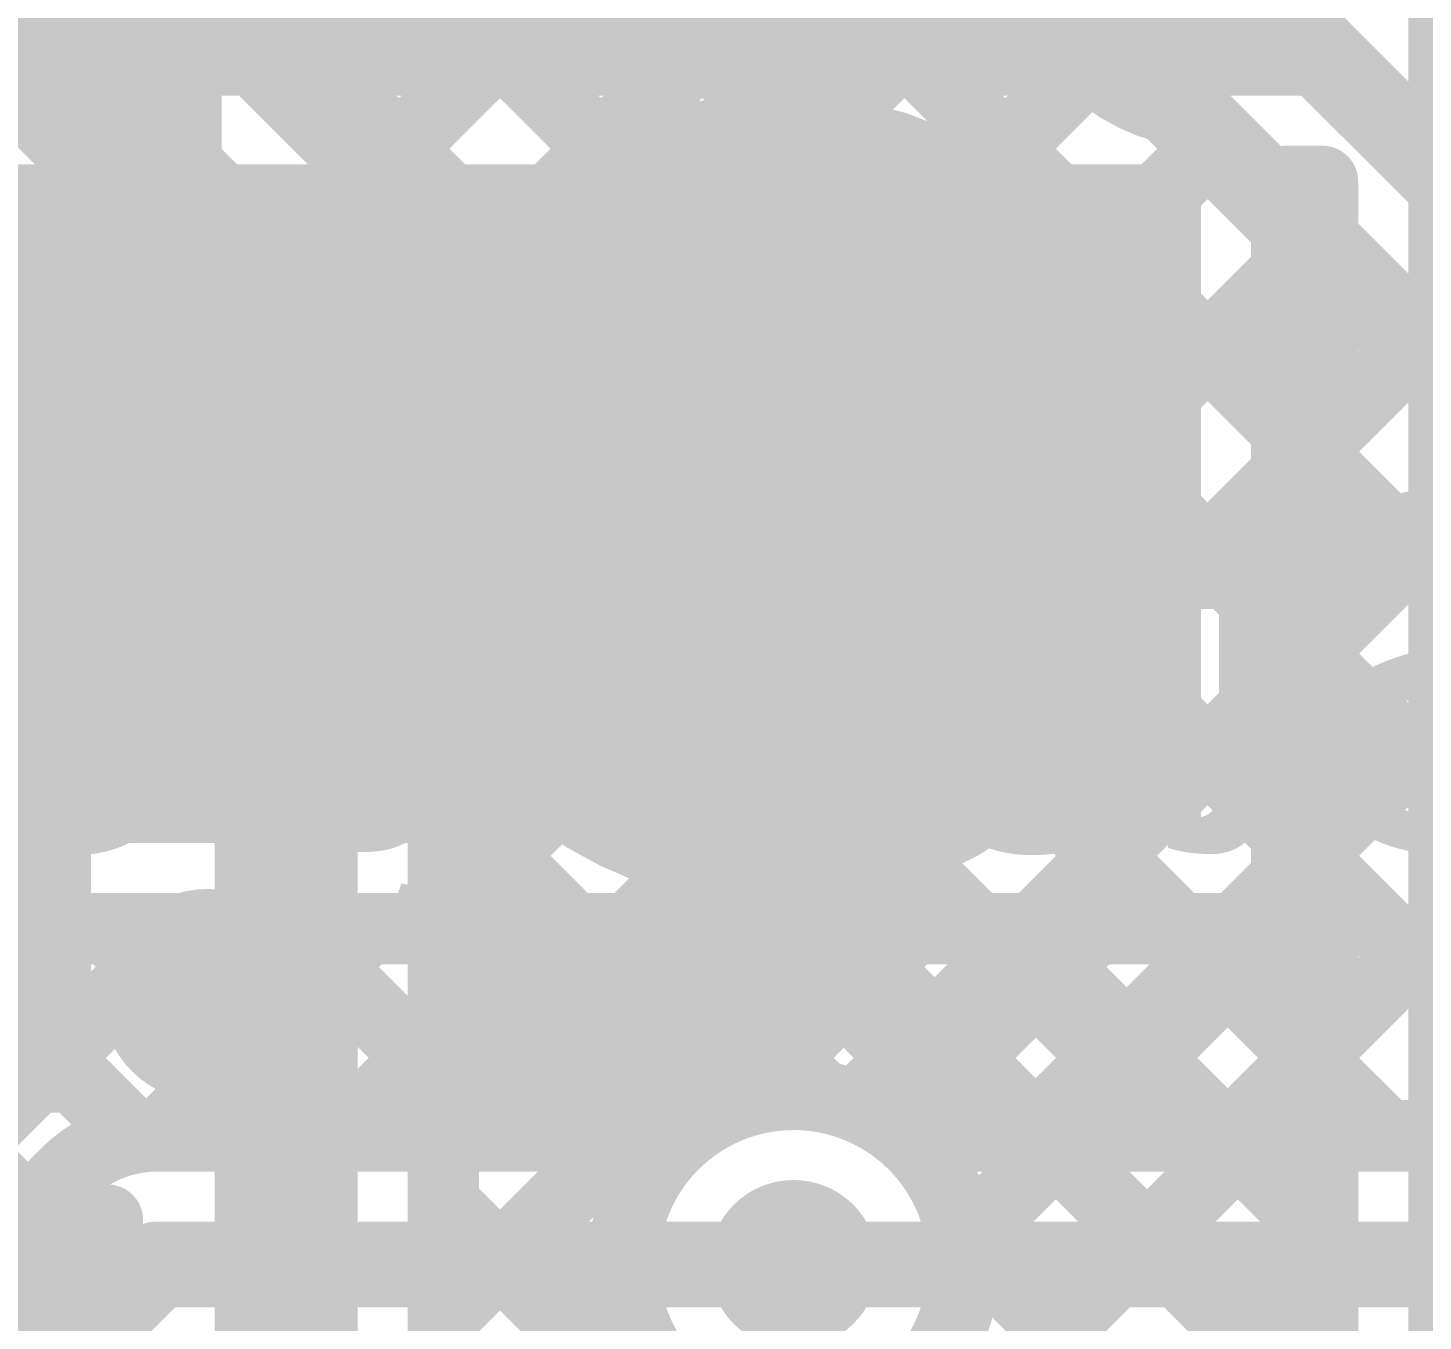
# Model space of a CAD drawing. Header units: millimetres. Extents: x -0.33 to 3.26, y -0.12 to 2.83.
# Drawn here: x 0.2059 to 0.4011, y 0.6331 to 0.8141 of the extents above; entities that cross this region are included whole.
import ezdxf

# ---------------------------------------------------------------- set-up
doc = ezdxf.new("R2010")
doc.units = ezdxf.units.MM
doc.header["$MEASUREMENT"] = 0
for name, color, linetype in [('BottomLayer', 5, 'Continuous'), ('BottomOverlay', 54, 'Continuous'), ('BottomPaste', 16, 'Continuous'), ('BottomSolder', 6, 'Continuous'), ('MultiLayer', 9, 'Continuous'), ('PadHoleLayer', 156, 'Continuous'), ('TopLayer', 1, 'Continuous'), ('TopSolder', 216, 'Continuous'), ('ViaHoleLayer', 16, 'Continuous')]:
    doc.layers.add(name, color=color, linetype=linetype)
doc.styles.add('Agency FB', font='', dxfattribs={"height": 0.2})
doc.styles.get('Agency FB').set_extended_font_data('Agency FB')

# ---------------------------------------------------------------- blocks, each defined once
blk = doc.blocks.new('PS2801C_1_F3_A_B_5')
at = {"layer": 'BottomLayer'}
for points in [[(-0.039374, 0.0677165), (0.039374, 0.0677165), (0.039374, 0.0322835), (-0.039374, 0.0322835)], [(0.236216, 0.0677165), (0.314964, 0.0677165), (0.314964, 0.0322835), (0.236216, 0.0322835)], [(-0.039374, 0.0177165), (0.039374, 0.0177165), (0.039374, -0.0177165), (-0.039374, -0.0177165)], [(0.236216, 0.0177165), (0.314964, 0.0177165), (0.314964, -0.0177165), (0.236216, -0.0177165)]]:
    blk.add_hatch(color=5, dxfattribs=at).paths.add_polyline_path(points)
at = {"layer": 'BottomPaste'}
for points in [[(-0.039374, 0.0677165), (0.039374, 0.0677165), (0.039374, 0.0322835), (-0.039374, 0.0322835)], [(0.236216, 0.0677165), (0.314964, 0.0677165), (0.314964, 0.0322835), (0.236216, 0.0322835)], [(-0.039374, 0.0177165), (0.039374, 0.0177165), (0.039374, -0.0177165), (-0.039374, -0.0177165)], [(0.236216, 0.0177165), (0.314964, 0.0177165), (0.314964, -0.0177165), (0.236216, -0.0177165)]]:
    blk.add_hatch(color=16, dxfattribs=at).paths.add_polyline_path(points)
at = {"layer": 'BottomSolder'}
for points in [[(-0.043374, 0.0717165), (0.043374, 0.0717165), (0.043374, 0.0282835), (-0.043374, 0.0282835)], [(0.232216, 0.0717165), (0.318964, 0.0717165), (0.318964, 0.0282835), (0.232216, 0.0282835)], [(-0.043374, 0.0217165), (0.043374, 0.0217165), (0.043374, -0.0217165), (-0.043374, -0.0217165)], [(0.232216, 0.0217165), (0.318964, 0.0217165), (0.318964, -0.0217165), (0.232216, -0.0217165)]]:
    blk.add_hatch(color=6, dxfattribs=at).paths.add_polyline_path(points)
at = {"layer": 'BottomOverlay', "const_width": 0.01}
for points in [[(0.017, 0.085), (0.259, 0.085)], [(0.017, -0.035), (0.259, -0.035)]]:
    blk.add_lwpolyline(points, dxfattribs=at)
at = {"layer": 'BottomOverlay'}
for points, const_width in [([(0.0145, 0.085, 1), (0.0195, 0.085, 1)], 0.005), ([(0.2565, 0.085, 1), (0.2615, 0.085, 1)], 0.005), ([(-0.0199289, -0.038, 1), (-0.0340711, -0.038, 1)], 0.015748), ([(-0.0380081, -0.038, 1), (-0.0301341, -0.038, 1)], 0.007874), ([(-0.0238659, -0.038, 1), (-0.0159919, -0.038, 1)], 0.007874), ([(0.0145, -0.035, 1), (0.0195, -0.035, 1)], 0.005), ([(0.2565, -0.035, 1), (0.2615, -0.035, 1)], 0.005)]:
    blk.add_lwpolyline(points, format="xyb", close=True, dxfattribs=dict(at, const_width=const_width))
blk = doc.blocks.new('R__0603_B_39')
at = {"layer": 'BottomLayer'}
for points in [[(-0.015, 0.0175), (-0.015, -0.0175), (-0.045, -0.0175), (-0.045, 0.0175)], [(0.045, 0.0175), (0.045, -0.0175), (0.015, -0.0175), (0.015, 0.0175)]]:
    blk.add_hatch(color=5, dxfattribs=at).paths.add_polyline_path(points)
at = {"layer": 'BottomPaste'}
for points in [[(-0.015, 0.0175), (-0.015, -0.0175), (-0.045, -0.0175), (-0.045, 0.0175)], [(0.045, 0.0175), (0.045, -0.0175), (0.015, -0.0175), (0.015, 0.0175)]]:
    blk.add_hatch(color=16, dxfattribs=at).paths.add_polyline_path(points)
at = {"layer": 'BottomSolder'}
for points in [[(-0.011, 0.0215), (-0.011, -0.0215), (-0.049, -0.0215), (-0.049, 0.0215)], [(0.049, 0.0215), (0.049, -0.0215), (0.011, -0.0215), (0.011, 0.0215)]]:
    blk.add_hatch(color=6, dxfattribs=at).paths.add_polyline_path(points)
at = {"layer": 'BottomOverlay', "const_width": 0.01}
for points in [[(-0.052, 0.024), (0.052, 0.024)], [(-0.052, 0.024), (-0.052, -0.024)], [(0.052, 0.024), (0.052, -0.024)], [(-0.052, -0.024), (0.052, -0.024)]]:
    blk.add_lwpolyline(points, dxfattribs=at)
at = {"layer": 'BottomOverlay', "const_width": 0.005}
for points in [[(-0.0545, 0.024, 1), (-0.0495, 0.024, 1)], [(-0.0545, 0.024, 1), (-0.0495, 0.024, 1)], [(0.0495, 0.024, 1), (0.0545, 0.024, 1)], [(0.0495, 0.024, 1), (0.0545, 0.024, 1)], [(-0.0545, -0.024, 1), (-0.0495, -0.024, 1)], [(-0.0545, -0.024, 1), (-0.0495, -0.024, 1)], [(0.0495, -0.024, 1), (0.0545, -0.024, 1)], [(0.0495, -0.024, 1), (0.0545, -0.024, 1)]]:
    blk.add_lwpolyline(points, format="xyb", close=True, dxfattribs=at)
blk = doc.blocks.new('T________B_____12_P___95')
at = {"layer": 'BottomLayer'}
h = blk.add_hatch(color=5, dxfattribs=at)
edge = h.paths.add_edge_path()
edge.add_arc((0.6, 0), 0.04, 0, 360)
at = {"layer": 'BottomSolder'}
h = blk.add_hatch(color=6, dxfattribs=at)
edge = h.paths.add_edge_path()
edge.add_arc((0.6, 0), 0.044, 0, 360)
at = {"layer": 'MultiLayer'}
h = blk.add_hatch(color=9, dxfattribs=at)
edge = h.paths.add_edge_path()
edge.add_arc((0.6, 0), 0.04, 0, 360)
at = {"layer": 'PadHoleLayer'}
h = blk.add_hatch(color=156, dxfattribs=at)
edge = h.paths.add_edge_path()
edge.add_arc((0.6, 0), 0.0275, 0, 360)
at = {"layer": 'TopLayer'}
h = blk.add_hatch(color=1, dxfattribs=at)
edge = h.paths.add_edge_path()
edge.add_arc((0.6, 0), 0.04, 0, 360)
at = {"layer": 'TopSolder'}
h = blk.add_hatch(color=216, dxfattribs=at)
edge = h.paths.add_edge_path()
edge.add_arc((0.6, 0), 0.044, 0, 360)

msp = doc.modelspace()

# ---------------------------------------------------------------- hatches: boundary and pattern name
at = {"layer": 'BottomLayer'}
h = msp.add_hatch(color=5, dxfattribs=at)
edge = h.paths.add_edge_path()
edge.add_arc((0.313, 0.641), 0.011811, 0, 360)
at = {"layer": 'TopLayer'}
for points in [[(0.399, -0.092), (0.49, -0.092), (0.49, 2.286), (0.399, 2.286)], [(0.0199272, 0.8046049), (0.3849272, 0.8046049), (0.3849272, 0.8476049), (0.0199272, 0.8476049)], [(0.022, 0.7), (0.37, 0.7), (0.37, 0.795), (0.022, 0.795)]]:
    msp.add_hatch(color=1, dxfattribs=at).paths.add_polyline_path(points)
h = msp.add_hatch(color=1, dxfattribs=at)
edge = h.paths.add_edge_path()
edge.add_arc((0.313, 0.641), 0.011811, 0, 360)
at = {"layer": 'ViaHoleLayer'}
h = msp.add_hatch(color=16, dxfattribs=at)
edge = h.paths.add_edge_path()
edge.add_arc((0.313, 0.641), 0.0059055, 0, 360)

# ---------------------------------------------------------------- linework, layer by layer
at = {"layer": 'BottomLayer'}
for points, const_width in [([(-0.0800001, 1.050124), (0.2131464, 0.7569775)], 0.01), ([(0.1817259, 0.9298195), (0.3115483, 0.7999971)], 0.01), ([(0.2100102, 0.9298195), (0.4808297, 0.659)], 0.01), ([(0.2538554, 0.7932571), (0.3905983, 0.93)], 0.01), ([(0.263973, 0.7750904), (0.4188826, 0.93)], 0.01), ([(0.165, 0.9182611), (0.2884196, 0.7948415)], 0.01), ([(0.2397133, 0.8073993), (0.3333732, 0.9010592)], 0.01), ([(0.165, 0.8899768), (0.2722739, 0.7827029)], 0.01), ([(0.165, 0.8821126), (0.2575172, 0.7895954)], 0.01), ([(0.143, 0.873), (0.242, 0.774)], 0.02), ([(0.1274828, 0.8574046), (0.22, 0.7648874)], 0.01), ([(0.3168381, 0.7996712), (0.3477727, 0.8306058)], 0.01), ([(0.3945908, 0.8300918), (0.4317996, 0.792883)], 0.01), ([(0.371134, 0.826), (0.4440298, 0.7531042)], 0.012), ([(0.3948838, 0.827706), (0.4514856, 0.7711042)], 0.01), ([(0.3379329, 0.7924817), (0.3544564, 0.8090052)], 0.01), ([(0.3651646, 0.8029494), (0.509114, 0.659)], 0.01), ([(0.369428, 0.8022502), (0.4312782, 0.7404)], 0.01), ([(0.3527434, 0.7790079), (0.3727068, 0.7989713)], 0.01), ([(0.3616766, 0.7596568), (0.386849, 0.7848292)], 0.01), ([(0.242, 0.617), (0.242, 0.774)], 0.02), ([(0.1892915, 0.7569775), (0.2086007, 0.7762867)], 0.01), ([(0.264, 0.7702486), (0.264, 0.774)], 0.01), ([(0.3594689, 0.7291648), (0.4009911, 0.770687)], 0.01), ([(0.22, 0.7569775), (0.22, 0.7648874)], 0.01), ([(0.2175758, 0.7569775), (0.22, 0.7594017)], 0.01), ([(0.1632835, 0.7569775), (0.22, 0.7569775)], 0.01), ([(0.3217381, 0.6631497), (0.4151333, 0.7565449)], 0.01), ([(0.3629971, 0.7485483), (0.4525454, 0.659)], 0.01), ([(0.3458727, 0.659), (0.4292754, 0.7424027)], 0.01), ([(0.374157, 0.659), (0.4502612, 0.7351042)], 0.01), ([(0.4024413, 0.659), (0.4785455, 0.7351042)], 0.01), ([(0.264, 0.6261126), (0.264, 0.7257514)], 0.01), ([(0.3578415, 0.7254196), (0.4242611, 0.659)], 0.01), ([(0.264, 0.7185488), (0.2665183, 0.7210671)], 0.01), ([(0.3457029, 0.7092739), (0.3959768, 0.659)], 0.01), ([(0.264, 0.6902645), (0.2799921, 0.7062566)], 0.01), ([(0.264, 0.7061239), (0.3062807, 0.6638432)], 0.01), ([(0.264, 0.6336959), (0.3298352, 0.6995311)], 0.01), ([(0.3278774, 0.6988151), (0.3676925, 0.659)], 0.01), ([(0.264, 0.6619802), (0.2993432, 0.6973234)], 0.01), ([(0.3015406, 0.6968676), (0.3394082, 0.659)], 0.01), ([(0.264, 0.6778396), (0.2912191, 0.6506205)], 0.01), ([(0.3285873, 0.659), (0.6125442, 0.659)], 0.01), ([(0.264, 0.6495553), (0.3136214, 0.5999339)], 0.01), ([(0.313, 0.641), (0.62, 0.641)], 0.012), ([(0.2743505, 0.6157621), (0.2908503, 0.6322619)], 0.01)]:
    msp.add_lwpolyline(points, dxfattribs=dict(at, const_width=const_width))
at = {"layer": 'BottomLayer', "const_width": 0.01}
for points in [[(0.369428, 0.8022502, -2.188799882959984), (0.3948838, 0.827706)], [(0.264, 0.7702486, -0.8002081988933292), (0.363, 0.748)], [(0.2575172, 0.7895954, -0.1995659928720875), (0.264, 0.774)], [(0.2575563, 0.7895563, -0.198912367379658), (0.264, 0.774)], [(0.363, 0.748, -0.8002081988933292), (0.264, 0.7257514)], [(0.3285873, 0.623, -2.188794087512058), (0.3285873, 0.659)]]:
    msp.add_lwpolyline(points, format="xyb", dxfattribs=at)
at = {"layer": 'BottomLayer'}
for points, const_width in [([(0.2372133, 0.8073993, 1), (0.2422133, 0.8073993, 1)], 0.005), ([(0.3519564, 0.8090052, 1), (0.3569564, 0.8090052, 1)], 0.005), ([(0.3626646, 0.8029494, 1), (0.3676646, 0.8029494, 1)], 0.005), ([(0.366928, 0.8022502, 1), (0.371928, 0.8022502, 1)], 0.005), ([(0.366928, 0.8022502, 1), (0.371928, 0.8022502, 1)], 0.005), ([(0.3090483, 0.7999971, 1), (0.3140483, 0.7999971, 1)], 0.005), ([(0.3143381, 0.7996712, 1), (0.3193381, 0.7996712, 1)], 0.005), ([(0.3702068, 0.7989713, 1), (0.3752068, 0.7989713, 1)], 0.005), ([(0.2859196, 0.7948415, 1), (0.2909196, 0.7948415, 1)], 0.005), ([(0.2513554, 0.7932571, 1), (0.2563554, 0.7932571, 1)], 0.005), ([(0.3354329, 0.7924817, 1), (0.3404329, 0.7924817, 1)], 0.005), ([(0.2550172, 0.7895954, 1), (0.2600172, 0.7895954, 1)], 0.005), ([(0.2550172, 0.7895954, 1), (0.2600172, 0.7895954, 1)], 0.005), ([(0.2550563, 0.7895563, 1), (0.2600563, 0.7895563, 1)], 0.005), ([(0.384349, 0.7848292, 1), (0.389349, 0.7848292, 1)], 0.005), ([(0.2697739, 0.7827029, 1), (0.2747739, 0.7827029, 1)], 0.005), ([(0.237, 0.774, 1), (0.247, 0.774, 1)], 0.01), ([(0.237, 0.774, 1), (0.247, 0.774, 1)], 0.01), ([(0.3502434, 0.7790079, 1), (0.3552434, 0.7790079, 1)], 0.005), ([(0.2061007, 0.7762867, 1), (0.2111007, 0.7762867, 1)], 0.005), ([(0.261473, 0.7750904, 1), (0.266473, 0.7750904, 1)], 0.005), ([(0.2615, 0.774, 1), (0.2665, 0.774, 1)], 0.005), ([(0.2615, 0.774, 1), (0.2665, 0.774, 1)], 0.005), ([(0.2615, 0.774, 1), (0.2665, 0.774, 1)], 0.005), ([(0.2615, 0.7702486, 1), (0.2665, 0.7702486, 1)], 0.005), ([(0.2615, 0.7702486, 1), (0.2665, 0.7702486, 1)], 0.005), ([(0.3984911, 0.770687, 1), (0.4034911, 0.770687, 1)], 0.005), ([(0.2175, 0.7648874, 1), (0.2225, 0.7648874, 1)], 0.005), ([(0.2175, 0.7648874, 1), (0.2225, 0.7648874, 1)], 0.005), ([(0.2175, 0.7594017, 1), (0.2225, 0.7594017, 1)], 0.005), ([(0.3591766, 0.7596568, 1), (0.3641766, 0.7596568, 1)], 0.005), ([(0.2106464, 0.7569775, 1), (0.2156464, 0.7569775, 1)], 0.005), ([(0.2150758, 0.7569775, 1), (0.2200758, 0.7569775, 1)], 0.005), ([(0.2175, 0.7569775, 1), (0.2225, 0.7569775, 1)], 0.005), ([(0.2175, 0.7569775, 1), (0.2225, 0.7569775, 1)], 0.005), ([(0.3604971, 0.7485483, 1), (0.3654971, 0.7485483, 1)], 0.005), ([(0.3605, 0.748, 1), (0.3655, 0.748, 1)], 0.005), ([(0.3605, 0.748, 1), (0.3655, 0.748, 1)], 0.005), ([(0.3569689, 0.7291648, 1), (0.3619689, 0.7291648, 1)], 0.005), ([(0.2615, 0.7257514, 1), (0.2665, 0.7257514, 1)], 0.005), ([(0.2615, 0.7257514, 1), (0.2665, 0.7257514, 1)], 0.005), ([(0.3553415, 0.7254196, 1), (0.3603415, 0.7254196, 1)], 0.005), ([(0.2640183, 0.7210671, 1), (0.2690183, 0.7210671, 1)], 0.005), ([(0.2615, 0.7185488, 1), (0.2665, 0.7185488, 1)], 0.005), ([(0.3432029, 0.7092739, 1), (0.3482029, 0.7092739, 1)], 0.005), ([(0.2615, 0.7061239, 1), (0.2665, 0.7061239, 1)], 0.005), ([(0.2774921, 0.7062566, 1), (0.2824921, 0.7062566, 1)], 0.005), ([(0.3253774, 0.6988151, 1), (0.3303774, 0.6988151, 1)], 0.005), ([(0.3273352, 0.6995311, 1), (0.3323352, 0.6995311, 1)], 0.005), ([(0.2968432, 0.6973234, 1), (0.3018432, 0.6973234, 1)], 0.005), ([(0.2990406, 0.6968676, 1), (0.3040406, 0.6968676, 1)], 0.005), ([(0.2615, 0.6902645, 1), (0.2665, 0.6902645, 1)], 0.005), ([(0.2615, 0.6778396, 1), (0.2665, 0.6778396, 1)], 0.005), ([(0.3037807, 0.6638432, 1), (0.3087807, 0.6638432, 1)], 0.005), ([(0.3192381, 0.6631497, 1), (0.3242381, 0.6631497, 1)], 0.005), ([(0.2615, 0.6619802, 1), (0.2665, 0.6619802, 1)], 0.005), ([(0.3260873, 0.659, 1), (0.3310873, 0.659, 1)], 0.005), ([(0.3260873, 0.659, 1), (0.3310873, 0.659, 1)], 0.005), ([(0.3369082, 0.659, 1), (0.3419082, 0.659, 1)], 0.005), ([(0.3433727, 0.659, 1), (0.3483727, 0.659, 1)], 0.005), ([(0.3651925, 0.659, 1), (0.3701925, 0.659, 1)], 0.005), ([(0.371657, 0.659, 1), (0.376657, 0.659, 1)], 0.005), ([(0.3934768, 0.659, 1), (0.3984768, 0.659, 1)], 0.005), ([(0.3999413, 0.659, 1), (0.4049413, 0.659, 1)], 0.005), ([(0.2615, 0.6495553, 1), (0.2665, 0.6495553, 1)], 0.005), ([(0.2887191, 0.6506205, 1), (0.2937191, 0.6506205, 1)], 0.005), ([(0.31, 0.641, 1), (0.316, 0.641, 1)], 0.006), ([(0.2615, 0.6336959, 1), (0.2665, 0.6336959, 1)], 0.005), ([(0.2883503, 0.6322619, 1), (0.2933503, 0.6322619, 1)], 0.005)]:
    msp.add_lwpolyline(points, format="xyb", close=True, dxfattribs=dict(at, const_width=const_width))
at = {"layer": 'TopLayer'}
for points, const_width in [([(0.382, 0.7926049), (0.387, 0.7926049)], 0.01), ([(0.382, 0.688), (0.382, 0.7926049)], 0.01), ([(0.387, 0.461), (0.387, 0.7926049)], 0.01), ([(0.382, 0.777625), (0.387, 0.772625)], 0.01), ([(0.382, 0.765837), (0.387, 0.770837)], 0.01), ([(0.382, 0.7521692), (0.387, 0.7471692)], 0.01), ([(0.382, 0.7403812), (0.387, 0.7453812)], 0.01), ([(0.382, 0.7267134), (0.387, 0.7217134)], 0.01), ([(0.382, 0.7149254), (0.387, 0.7199254)], 0.01), ([(0.382, 0.7012576), (0.387, 0.6962576)], 0.01), ([(0.382, 0.6894696), (0.387, 0.6944696)], 0.01), ([(-0.0080593, 0.4776009), (0.2023398, 0.688)], 0.01), ([(0.0046686, 0.464873), (0.2277956, 0.688)], 0.01), ([(0.01, 0.688), (0.382, 0.688)], 0.01), ([(0.1661554, 0.688), (0.2058498, 0.6483056)], 0.01), ([(0.1916112, 0.688), (0.2208831, 0.6587281)], 0.01), ([(0.217067, 0.688), (0.246067, 0.659)], 0.01), ([(0.2242514, 0.659), (0.2532514, 0.688)], 0.01), ([(0.2425228, 0.688), (0.2715228, 0.659)], 0.01), ([(0.2497072, 0.659), (0.2787072, 0.688)], 0.01), ([(0.2679786, 0.688), (0.2969786, 0.659)], 0.01), ([(0.275163, 0.659), (0.304163, 0.688)], 0.01), ([(0.2934344, 0.688), (0.316954, 0.6644804)], 0.01), ([(0.3050708, 0.663452), (0.3296188, 0.688)], 0.01), ([(0.3188902, 0.688), (0.387, 0.6198902)], 0.01), ([(0.3271931, 0.6601185), (0.3550746, 0.688)], 0.01), ([(0.3366109, 0.6440805), (0.3805304, 0.688)], 0.01), ([(0.344346, 0.688), (0.387, 0.645346)], 0.01), ([(0.3698018, 0.688), (0.387, 0.6708018)], 0.01), ([(0.3175695, 0.5995833), (0.387, 0.6690138)], 0.01), ([(0.224, 0.659), (0.2974127, 0.659)], 0.01), ([(0.145294, 0.5877498), (0.2112484, 0.6537042)], 0.01), ([(0.3364804, 0.644954), (0.387, 0.5944344)], 0.01), ([(0.3366663, 0.5932243), (0.387, 0.643558)], 0.01), ([(0.147, 0.564), (0.224, 0.641)], 0.012), ([(0.224, 0.641), (0.313, 0.641)], 0.012)]:
    msp.add_lwpolyline(points, dxfattribs=dict(at, const_width=const_width))
for points, const_width in [([(0.3795, 0.7926049, 1), (0.3845, 0.7926049, 1)], 0.005), ([(0.3795, 0.7926049, 1), (0.3845, 0.7926049, 1)], 0.005), ([(0.3845, 0.7926049, 1), (0.3895, 0.7926049, 1)], 0.005), ([(0.3845, 0.7926049, 1), (0.3895, 0.7926049, 1)], 0.005), ([(0.3795, 0.777625, 1), (0.3845, 0.777625, 1)], 0.005), ([(0.3845, 0.772625, 1), (0.3895, 0.772625, 1)], 0.005), ([(0.3845, 0.770837, 1), (0.3895, 0.770837, 1)], 0.005), ([(0.3795, 0.765837, 1), (0.3845, 0.765837, 1)], 0.005), ([(0.3795, 0.7521692, 1), (0.3845, 0.7521692, 1)], 0.005), ([(0.3845, 0.7471692, 1), (0.3895, 0.7471692, 1)], 0.005), ([(0.3845, 0.7453812, 1), (0.3895, 0.7453812, 1)], 0.005), ([(0.3795, 0.7403812, 1), (0.3845, 0.7403812, 1)], 0.005), ([(0.3795, 0.7267134, 1), (0.3845, 0.7267134, 1)], 0.005), ([(0.3845, 0.7217134, 1), (0.3895, 0.7217134, 1)], 0.005), ([(0.3845, 0.7199254, 1), (0.3895, 0.7199254, 1)], 0.005), ([(0.3795, 0.7149254, 1), (0.3845, 0.7149254, 1)], 0.005), ([(0.3795, 0.7012576, 1), (0.3845, 0.7012576, 1)], 0.005), ([(0.3845, 0.6962576, 1), (0.3895, 0.6962576, 1)], 0.005), ([(0.3845, 0.6944696, 1), (0.3895, 0.6944696, 1)], 0.005), ([(0.1998398, 0.688, 1), (0.2048398, 0.688, 1)], 0.005), ([(0.214567, 0.688, 1), (0.219567, 0.688, 1)], 0.005), ([(0.2252956, 0.688, 1), (0.2302956, 0.688, 1)], 0.005), ([(0.2400228, 0.688, 1), (0.2450228, 0.688, 1)], 0.005), ([(0.2507514, 0.688, 1), (0.2557514, 0.688, 1)], 0.005), ([(0.2654786, 0.688, 1), (0.2704786, 0.688, 1)], 0.005), ([(0.2762072, 0.688, 1), (0.2812072, 0.688, 1)], 0.005), ([(0.2909344, 0.688, 1), (0.2959344, 0.688, 1)], 0.005), ([(0.301663, 0.688, 1), (0.306663, 0.688, 1)], 0.005), ([(0.3163902, 0.688, 1), (0.3213902, 0.688, 1)], 0.005), ([(0.3271188, 0.688, 1), (0.3321188, 0.688, 1)], 0.005), ([(0.341846, 0.688, 1), (0.346846, 0.688, 1)], 0.005), ([(0.3525746, 0.688, 1), (0.3575746, 0.688, 1)], 0.005), ([(0.3673018, 0.688, 1), (0.3723018, 0.688, 1)], 0.005), ([(0.3780304, 0.688, 1), (0.3830304, 0.688, 1)], 0.005), ([(0.3795, 0.6894696, 1), (0.3845, 0.6894696, 1)], 0.005), ([(0.3795, 0.688, 1), (0.3845, 0.688, 1)], 0.005), ([(0.3795, 0.688, 1), (0.3845, 0.688, 1)], 0.005), ([(0.3845, 0.6708018, 1), (0.3895, 0.6708018, 1)], 0.005), ([(0.3845, 0.6690138, 1), (0.3895, 0.6690138, 1)], 0.005), ([(0.3025708, 0.663452, 1), (0.3075708, 0.663452, 1)], 0.005), ([(0.314454, 0.6644804, 1), (0.319454, 0.6644804, 1)], 0.005), ([(0.2183831, 0.6587281, 1), (0.2233831, 0.6587281, 1)], 0.005), ([(0.2215, 0.659, 1), (0.2265, 0.659, 1)], 0.005), ([(0.2215, 0.659, 1), (0.2265, 0.659, 1)], 0.005), ([(0.2215, 0.659, 1), (0.2265, 0.659, 1)], 0.005), ([(0.2217514, 0.659, 1), (0.2267514, 0.659, 1)], 0.005), ([(0.243567, 0.659, 1), (0.248567, 0.659, 1)], 0.005), ([(0.2472072, 0.659, 1), (0.2522072, 0.659, 1)], 0.005), ([(0.2690228, 0.659, 1), (0.2740228, 0.659, 1)], 0.005), ([(0.272663, 0.659, 1), (0.277663, 0.659, 1)], 0.005), ([(0.2944786, 0.659, 1), (0.2994786, 0.659, 1)], 0.005), ([(0.2949127, 0.659, 1), (0.2999127, 0.659, 1)], 0.005), ([(0.2949127, 0.659, 1), (0.2999127, 0.659, 1)], 0.005), ([(0.3246931, 0.6601185, 1), (0.3296931, 0.6601185, 1)], 0.005), ([(0.2087484, 0.6537042, 1), (0.2137484, 0.6537042, 1)], 0.005), ([(0.2087484, 0.6537042, 1), (0.2137484, 0.6537042, 1)], 0.005), ([(0.2087721, 0.6537279, 1), (0.2137721, 0.6537279, 1)], 0.005), ([(0.2033498, 0.6483056, 1), (0.2083498, 0.6483056, 1)], 0.005), ([(0.3845, 0.645346, 1), (0.3895, 0.645346, 1)], 0.005), ([(0.3339804, 0.644954, 1), (0.3389804, 0.644954, 1)], 0.005), ([(0.3341109, 0.6440805, 1), (0.3391109, 0.6440805, 1)], 0.005), ([(0.3845, 0.643558, 1), (0.3895, 0.643558, 1)], 0.005), ([(0.221, 0.641, 1), (0.227, 0.641, 1)], 0.006), ([(0.221, 0.641, 1), (0.227, 0.641, 1)], 0.006), ([(0.31, 0.641, 1), (0.316, 0.641, 1)], 0.006), ([(0.334311, 0.641, 1), (0.339311, 0.641, 1)], 0.005), ([(0.334311, 0.641, 1), (0.339311, 0.641, 1)], 0.005)]:
    msp.add_lwpolyline(points, format="xyb", close=True, dxfattribs=dict(at, const_width=const_width))
at = {"layer": 'TopLayer', "const_width": 0.01}
for points in [[(0.2974127, 0.659, -0.6425511578928409), (0.336811, 0.641)], [(0.2112484, 0.6537042, -0.1993962998916616), (0.224, 0.659)], [(0.2112721, 0.6537279, -0.198912367379658), (0.224, 0.659)], [(0.336811, 0.641, -0.6425511578928409), (0.2974127, 0.623)]]:
    msp.add_lwpolyline(points, format="xyb", dxfattribs=at)

# ---------------------------------------------------------------- block references
at = {"rotation": 90}
for name, p in [('T________B_____12_P___95', (0.311, 0.148)), ('PS2801C_1_F3_A_B_5', (0.193, 0.7056035)), ('R__0603_B_39', (0.193, 0.5951935))]:
    msp.add_blockref(name, p, dxfattribs=at)

# ---------------------------------------------------------------- texts
at = {"layer": 'BottomOverlay', "style": 'Agency FB', "text_generation_flag": 2}
msp.add_text('Manufacturing Security Solutions for the Self Storage Industry', height=0.05, rotation=360, dxfattribs=at).set_placement((1.766, 0.699))

doc.saveas('drawing.dxf')
